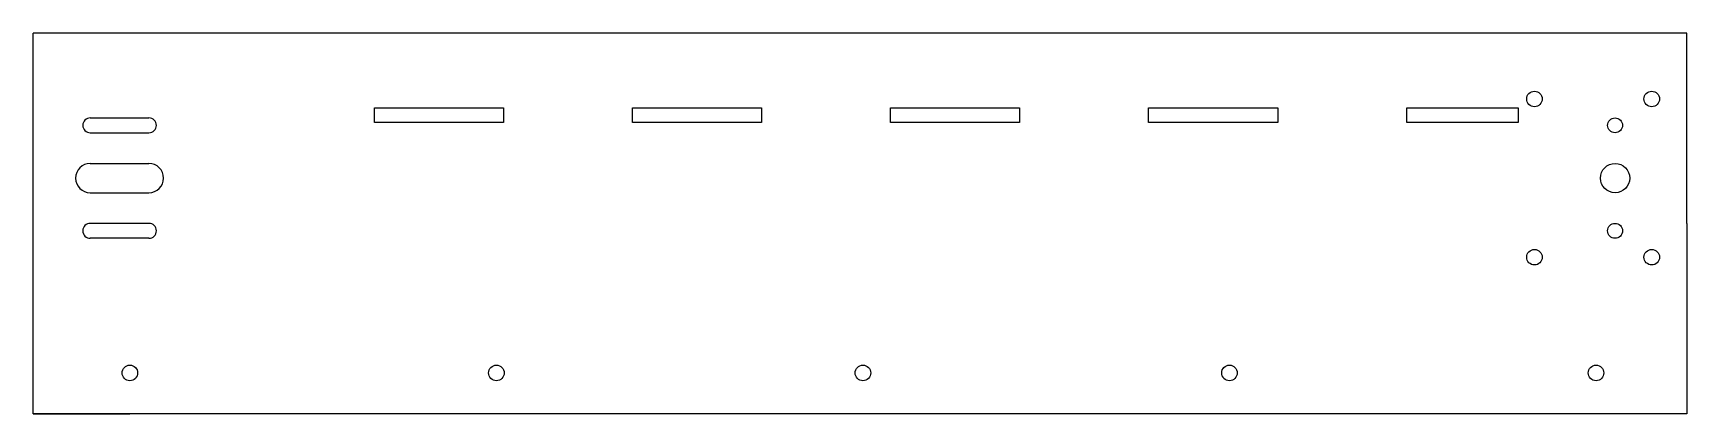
# Model space of a CAD drawing. Header units: millimetres. Extents: x -564 to 0, y -65 to 65.
import ezdxf

# ---------------------------------------------------------------- set-up
doc = ezdxf.new("R2010")
doc.units = ezdxf.units.MM

msp = doc.modelspace()

# ---------------------------------------------------------------- linework, layer by layer
at = {"color": 7, "linetype": 'Continuous'}
for p, q in [((-564, -65), (-564, 65)), ((0, 65), (-564, 65)), ((0, 40), (0, 65)), ((-447.56, 34.5), (-447.56, 39.5)), ((-447.56, 39.5), (-403.56, 39.5)), ((-403.56, 39.5), (-403.56, 34.5)), ((-359.56, 34.5), (-359.56, 39.5)), ((-359.56, 39.5), (-315.56, 39.5)), ((-315.56, 39.5), (-315.56, 34.5)), ((-271.56, 34.5), (-271.56, 39.5)), ((-271.56, 39.5), (-227.56, 39.5)), ((-227.56, 39.5), (-227.56, 34.5)), ((-183.56, 34.5), (-183.56, 39.5)), ((-183.56, 39.5), (-139.56, 39.5)), ((-139.56, 39.5), (-139.56, 34.5)), ((-95.56, 34.5), (-95.56, 39.5)), ((-95.56, 39.5), (-57.56, 39.5)), ((-57.56, 39.5), (-57.56, 34.5)), ((0, 0), (0, 40)), ((-544.5, 36.05), (-524.5, 36.05)), ((-403.56, 34.5), (-447.56, 34.5)), ((-315.56, 34.5), (-359.56, 34.5)), ((-227.56, 34.5), (-271.56, 34.5)), ((-139.56, 34.5), (-183.56, 34.5)), ((-57.56, 34.5), (-95.56, 34.5)), ((-544.5, 30.95), (-524.5, 30.95)), ((-544.5, 20.5), (-524.5, 20.5)), ((-544.5, 10.5), (-524.5, 10.5)), ((-524.5, 0.05), (-544.5, 0.05)), ((0, 0), (0, -65)), ((-524.5, -5.05), (-544.5, -5.05)), ((-524.5, -65), (-564, -65)), ((-564, -65), (-531, -65)), ((0, -65), (-524.5, -65))]:
    msp.add_line(p, q, dxfattribs=at)
for centre, radius in [((-52, 42.5), 2.65), ((-12, 42.5), 2.65), ((-24.5, 33.5), 2.55), ((-24.5, 15.5), 5), ((-24.5, -2.5), 2.55), ((-52, -11.5), 2.65), ((-12, -11.5), 2.65), ((-531, -51), 2.65), ((-406, -51), 2.65), ((-281, -51), 2.65), ((-156, -51), 2.65), ((-31, -51), 2.65)]:
    msp.add_circle(centre, radius, dxfattribs=at)
for centre, radius, start, end in [((-544.5, 33.5), 2.55, 90, 270), ((-524.5, 33.5), 2.55, 270, 90), ((-544.5, 15.5), 5, 90, 270), ((-524.5, 15.5), 5, 270, 90), ((-544.5, -2.5), 2.55, 90, 270), ((-524.5, -2.5), 2.55, 270, 90)]:
    msp.add_arc(centre, radius, start, end, dxfattribs=at)

doc.saveas('drawing.dxf')
